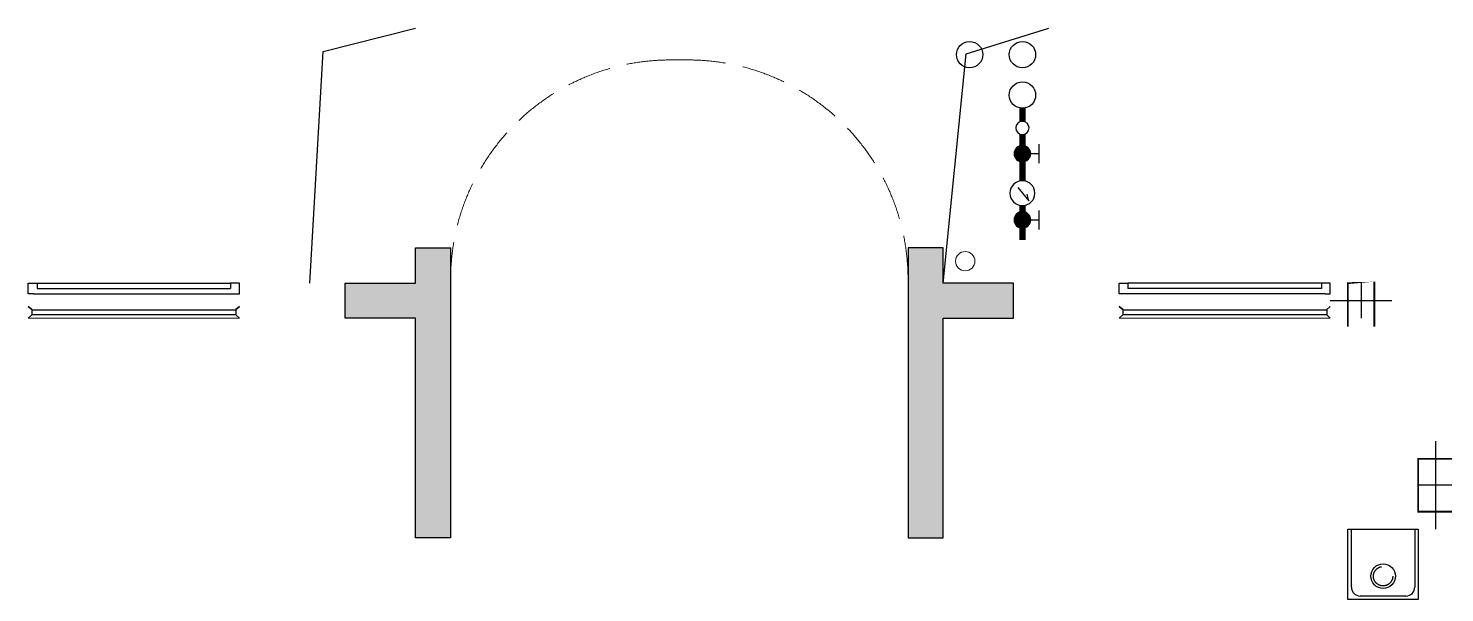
# Model space of a CAD drawing. Extents: x 2803505 to 5851001, y -1372902 to 24339.
# Drawn here: x 3433462 to 3441512, y -760297 to -757086 of the extents above; entities that cross this region are included whole.
import ezdxf

# ---------------------------------------------------------------- set-up
doc = ezdxf.new("R2010")
doc.units = 0
doc.header["$LTSCALE"] = 1000
doc.header["$MEASUREMENT"] = 0
doc.linetypes.add('__DASH', pattern=[0.35, 0.25, -0.1])
doc.linetypes.add('DASH', pattern=[0.35, 0.25, -0.1])
doc.layers.get('0').update_dxf_attribs({"linetype": 'CONTINUOUS'})
for name, color, linetype in [('!!电气', 1, 'CONTINUOUS'), ('3-栏杆1', 252, 'CONTINUOUS'), ('COLU', 7, 'CONTINUOUS'), ('S-砼墙填充', 251, 'CONTINUOUS'), ('VPIPE-消防', 1, 'TG_X'), ('VPIPE-给水', 3, 'TG_J'), ('VPIPE-雨水', 4, 'DASH'), ('机电标识类', 1, 'CONTINUOUS'), ('污水', 3, 'CONTINUOUS'), ('看线', 185, 'CONTINUOUS'), ('管', 193, 'CONTINUOUS'), ('给水', 4, 'CONTINUOUS'), ('铝合金', 144, 'CONTINUOUS')]:
    doc.layers.add(name, color=color, linetype=linetype)
for name, color, linetype, lineweight in [('STAIR', 252, 'CONTINUOUS', 20), ('VPIPE-废水', 31, 'TG_F', 18), ('平面-看线', 252, 'CONTINUOUS', 15)]:
    doc.layers.add(name, color=color, linetype=linetype, lineweight=lineweight)
doc.styles.add('TG_LINETYPE', font='SIMPLEX', dxfattribs={"width": 0.8, "height": 3, "bigfont": 'HZTXT'})
doc.linetypes.add('TG_F', pattern='A,2,-0.3,["F",TG_LINETYPE,S=0.1,R=0,X=-0.23,Y=-0.15],0', length=2.3)
doc.linetypes.add('TG_J', pattern='A,2,-0.22,["J",TG_LINETYPE,S=0.1,R=0,X=-0.18,Y=-0.15],0', length=2.22)
doc.linetypes.add('TG_X', pattern='A,4,-0.3,["X",TG_LINETYPE,S=0.1,R=0,X=-0.23,Y=-0.15],0', length=4.3)

# ---------------------------------------------------------------- blocks, each defined once
blk = doc.blocks.new('A$C2705576B')
at = {"layer": '给水'}
h = blk.add_hatch(color=252, dxfattribs=at)
edge = h.paths.add_edge_path()
edge.add_arc((417.4753939132206, -1741.187018943019), 47.17066666666666, 0, 360)
h = blk.add_hatch(color=252, dxfattribs=at)
edge = h.paths.add_edge_path()
edge.add_arc((794.6793657876551, -1741.187018943019), 47.17066666666666, 0, 360)
at = {"layer": '给水', "color": 252}
for p, q in [((363.1358234086074, -1645.378875686787), (471.8149644187652, -1645.378875686787)), ((417.4753939132206, -1741.187018943019), (417.4753939132206, -1645.378875686787)), ((740.3397952830419, -1645.378875686787), (849.0189362931997, -1645.378875686787)), ((794.6793657876551, -1741.187018943019), (794.6793657876551, -1645.378875686787)), ((525.2828902192414, -1704.277946659364), (564.0495230220258, -1714.966761028394)), ((601.1412538066506, -1768.080788225867), (525.283035626635, -1704.277946659364))]:
    blk.add_line(p, q, dxfattribs=at)
at = {"layer": '给水', "color": 252, "const_width": 35.378}
for points in [[(499.0671900771558, -1741.187018943019), (302.4753939132206, -1741.187018943019)], [(903.4753939132206, -1741.187018943019), (640.5791900772601, -1741.187018943019)], [(1052.830608317163, -1741.187018943019), (978.4711268208921, -1741.187018943019)]]:
    blk.add_lwpolyline(points, dxfattribs=at)
at = {"layer": '给水', "color": 252}
for centre, radius in [((569.823190077208, -1741.187018943019), 70.756), ((417.4753939132206, -1741.187018943019), 47.17066666666666), ((794.6793657876551, -1741.187018943019), 47.17066666666666), ((940.9753939132206, -1741.187018943019), 37.5)]:
    blk.add_circle(centre, radius, dxfattribs=at)
blk = doc.blocks.new('GDGDGDGRGD')
at = {"color": 252, "linetype": '__DASH', "ltscale": 0.1}
blk.add_wipeout([(428916.84760748764, 296115.3631000773), (428716.694160324, 296115.3630999893), (428716.6941600065, 295815.3630998155), (428916.8476071452, 295815.3630997849)], dxfattribs=at).dxf.layer = '污水'
at = {"layer": '机电标识类', "color": 252, "linetype": 'DASH', "ltscale": 400}
for p, q in [((428816.7708839058, 295715.3630940171), (428816.7708839058, 296215.3631000333)), ((428916.8476071691, 295965.3613519751), (428716.6941603196, 295965.3613519752))]:
    blk.add_line(p, q, dxfattribs=at)
at = {"layer": '污水', "color": 252, "linetype": '__DASH', "ltscale": 0.1, "const_width": 10}
blk.add_lwpolyline([(428916.8476071724, 296115.3630999706), (428716.6941603228, 296115.3630999707), (428716.6941603125, 295815.363099858), (428916.847607162, 295815.3630998579)], close=True, dxfattribs=at)
blk = doc.blocks.new('GDGDGRD')
at = {"layer": 'S-砼墙填充'}
h = blk.add_hatch(color=252, dxfattribs=at)
h.dxf.hatch_style = 1
h.paths.add_polyline_path([(431616.5562415686, 297415.3630930803), (431216.5562422522, 297415.3630930803), (431216.5562422522, 297615.3630930803), (431616.5562422522, 297615.3630930803), (431616.556241849, 297815.3646271446), (431816.5562415048, 297815.3646271446), (431816.5562412511, 296165.3630929611), (431616.5562415766, 296165.3630929611)])
h = blk.add_hatch(color=252, dxfattribs=at)
h.dxf.hatch_style = 1
h.paths.add_polyline_path([(434616.5562444357, 297415.3630930803), (435016.5562437521, 297415.3630930803), (435016.5562437521, 297615.3630930803), (434616.5562437521, 297615.3630930803), (434616.5562441554, 297815.3646271446), (434416.5562444995, 297815.3646271446), (434416.5562447533, 296165.3630929611), (434616.5562444278, 296165.3630929611)])
at = {"layer": 'COLU', "color": 252}
for points in [[(431616.5562415686, 297415.3630930803), (431216.5562422522, 297415.3630930803), (431216.5562422522, 297615.3630930803), (431616.5562422522, 297615.3630930803), (431616.556241849, 297815.3646271446), (431816.5562415048, 297815.3646271446), (431816.5562412511, 296165.3630929611), (431616.5562415766, 296165.3630929611), (431616.5562415686, 297415.3630930803)], [(434616.5562444357, 297415.3630930803), (435016.5562437521, 297415.3630930803), (435016.5562437521, 297615.3630930803), (434616.5562437521, 297615.3630930803), (434616.5562441554, 297815.3646271446), (434416.5562444995, 297815.3646271446), (434416.5562447533, 296165.3630929611), (434616.5562444278, 296165.3630929611), (434616.5562444357, 297415.3630930803)]]:
    blk.add_lwpolyline(points, close=True, dxfattribs=at)
blk = doc.blocks.new('A$C3EB2330C')
at = {"layer": '管', "color": 252}
for p, q in [((-0.0007213222561404109, 379.9995217677206), (329.9992786777439, 379.9995217677206)), ((379.9992786777439, 329.9995217677206), (379.9992786777439, 69.99952176772058)), ((329.9992786777439, 19.99952176772058), (-0.0007213222561404109, 19.99952176772058))]:
    blk.add_line(p, q, dxfattribs=at)
blk.add_lwpolyline([(399.9992786777439, 399.9995217677206), (399.9992786777439, -0.000478232279419899), (-0.0007213222561404109, -0.000478232279419899), (-0.0007213222561404109, 399.9995217677206)], close=True, dxfattribs=at)
for centre, start, end in [((329.9992786777439, 329.9995217677206), 0, 90), ((329.9992786777439, 69.99952176772058), 270, 360)]:
    blk.add_arc(centre, 50, start, end, dxfattribs=at)
blk.add_ellipse((267.4755955390865, 199.9995217677206), major_axis=(-49.49747468307308, -49.49747468307304), ratio=0.9999999999994058, start_param=-0.7853981633977454, end_param=5.49778714378184, dxfattribs=at)
blk = doc.blocks.new('A$C39FB4DEF')
at = {"linetype": '__DASH', "ltscale": 0.1}
blk.add_wipeout([(99.99999995594777, 100.07672358185337), (100.00000004396126, -100.07672358182077), (250.0000002177876, -100.0767238992848), (250.00000024837226, 100.07672323945005)], dxfattribs=at).dxf.layer = '污水'
at = {"layer": '机电标识类', "color": 250, "linetype": 'DASH', "ltscale": 400}
for p, q in [((175.0017480581882, 100.0767232633079), (175.0017480580718, -100.0767235861858)), ((350.0000060161692, 0), (0, 0))]:
    blk.add_line(p, q, dxfattribs=at)
at = {"layer": '污水', "linetype": '__DASH', "ltscale": 0.1, "const_width": 10}
blk.add_lwpolyline([(100.0000000626897, 100.0767232666258), (100.0000000625732, -100.0767235829262), (250.0000001752633, -100.076723593229), (250.0000001753797, 100.0767232562066)], close=True, dxfattribs=at)
blk = doc.blocks.new('A$C100F5A36')
at = {"layer": '3-栏杆1', "color": 252}
for p, q in [((20622.7355138557, -8033.270762843778), (20602.46688345866, -8015.483184529236)), ((20602.46688345866, -8015.483184529236), (20622.73551367549, -8033.270762685454)), ((20622.73551367549, -8033.270762685454), (20622.7355136727, -8062.553042543819)), ((20622.73551367549, -8033.336840161588), (21782.22170171747, -8033.307528073434)), ((21782.22170153726, -8033.270762801403), (21802.4903319343, -8015.48318448686)), ((21802.4903319343, -8015.48318448686), (21782.22170171747, -8033.270762643078)), ((21782.22170171747, -8033.270762643078), (21782.22170172026, -8062.553042501444)), ((26822.7100803284, -8033.270763067994), (26802.44144993136, -8015.483184753451)), ((26802.44144993136, -8015.483184753451), (26822.71008014819, -8033.270762909669)), ((26822.71008014819, -8033.270762909669), (26822.71008014539, -8062.553042768035)), ((26822.71008014819, -8033.336840385571), (27982.1962681897, -8033.307528297417)), ((27982.19626800995, -8033.270763025503), (28002.46489840653, -8015.48318471096)), ((28002.46489840653, -8015.48318471096), (27982.1962681897, -8033.270762867178)), ((27982.1962681897, -8033.270762867178), (27982.19626819249, -8062.553042725543)), ((20622.7355136727, -8062.553042543819), (20602.46690700855, -8082.399917579489)), ((20602.46690700855, -8082.399917579489), (20622.7355136727, -8062.553042543819)), ((21782.22170172026, -8062.589798127767), (20622.7355136727, -8062.619090351276)), ((21802.49030838441, -8082.399917537114), (21782.22170172026, -8062.553042501444)), ((26822.71008014539, -8062.553042768035), (26802.44147348125, -8082.399917803705)), ((26802.44147348125, -8082.399917803705), (26822.71008014539, -8062.553042768035)), ((27982.19626819249, -8062.589798351983), (26822.71008014539, -8062.619090575492)), ((28002.46487485711, -8082.399917761213), (27982.19626819249, -8062.553042725543))]:
    blk.add_line(p, q, dxfattribs=at)
at = {"layer": 'STAIR', "color": 252, "linetype": 'DASH'}
blk.add_lwpolyline([(23002.46589336172, -7862.399917879375, -0.4142135623699036), (24252.46589336172, -6612.399917892879), (24352.46589337382, -6612.399917892879, -0.4142135623699035), (25602.46589337382, -7862.399917879375)], format="xyb", dxfattribs=at)
at = {"layer": 'VPIPE-废水', "color": 252}
blk.add_circle((25927.46488197241, -7757.400528808124), 55, dxfattribs=at)
at = {"layer": 'VPIPE-消防', "color": 252, "linetype": 'Continuous'}
blk.add_circle((25952.46453519259, -6582.399656666443), 75, dxfattribs=at)
at = {"layer": 'VPIPE-给水', "color": 252, "linetype": 'Continuous'}
for centre in [(26252.46488132048, -6582.397365430836), (26252.46488132048, -6812.397365430836)]:
    blk.add_circle(centre, 75, dxfattribs=at)
at = {"layer": 'VPIPE-雨水', "color": 252}
blk.add_circle((28302.46589254122, -9549.87624462787), 55, dxfattribs=at)
at = {"layer": '平面-看线', "color": 252}
for p, q in [((21802.46690699598, -8082.399917355506), (20602.46690700855, -8082.399917579489)), ((26802.46487499168, -8082.399917656323), (28002.46487497864, -8082.399917880539))]:
    blk.add_line(p, q, dxfattribs=at)
at = {"layer": '看线', "color": 252, "ltscale": 0.5}
for points in [[(22202.46690626722, -7882.399917659466), (22277.38718830701, -6565.263011003612), (22802.46589110466, -6432.399917742936)], [(25802.44343205914, -7882.399917923147), (25933.38718830701, -6578.263011003612), (26402.46488197241, -6432.399917574832)]]:
    blk.add_lwpolyline(points, dxfattribs=at)
at = {"layer": '铝合金', "color": 252}
for points in [[(20632.45088343509, -7942.417099890998), (20602.45088449772, -7942.409116410417), (20602.46685390733, -7882.399917579489), (20652.46685213689, -7882.413223380689), (20652.45886865631, -7912.413222318282)], [(20602.45887042675, -7912.399916517315), (20602.46685390733, -7882.399917579489), (20652.46685213689, -7882.413223380689), (20652.46419097669, -7892.413223026553), (20652.46419097669, -7892.413223026553), (20652.45886620786, -7912.422423273092)], [(20652.46684968844, -7882.422424335498), (21752.46685321629, -7882.395812795963)], [(21772.45088554733, -7942.401132992352), (21802.45088448469, -7942.409116473049), (21802.46685389476, -7882.399917642237), (21752.4668556652, -7882.386611841153), (21752.45887218416, -7912.386610778864)], [(21802.45887041371, -7912.399916579947), (21802.46685389476, -7882.399917642237), (21752.4668556652, -7882.386611841153), (21752.46419450501, -7892.386611487018), (21752.46419450501, -7892.386611487018), (21752.45886973571, -7912.395811733673)], [(26832.48089644033, -7942.401132992352), (26802.48089750251, -7942.409116473049), (26802.4649280929, -7882.399917642237), (26852.46492632246, -7882.386611841153), (26852.47290980304, -7912.386610778864)], [(26802.47291157348, -7912.399916579947), (26802.4649280929, -7882.399917642237), (26852.46492632246, -7882.386611841153), (26852.46758748265, -7892.386611487018), (26852.46758748265, -7892.386611487018), (26852.47291225148, -7912.395811733673)], [(27952.46493229922, -7882.422424335498), (26852.4649287709, -7882.395812795963)], [(27972.48089855211, -7942.417099890998), (28002.48089748994, -7942.409116410417), (28002.46492807986, -7882.399917579489), (27952.46492985031, -7882.413223380689), (27952.47291333135, -7912.413222318282)], [(28002.47291156091, -7912.399916517315), (28002.46492807986, -7882.399917579489), (27952.46492985031, -7882.413223380689), (27952.46759101097, -7892.413223026553), (27952.46759101097, -7892.413223026553), (27952.4729157798, -7912.422423273092)], [(20632.45071534812, -7942.417099845363), (21772.45088554733, -7942.401132992352)], [(20652.45886620786, -7912.422423273092), (21752.45886973571, -7912.395811733673)], [(27972.48106663907, -7942.417099845363), (26832.48089644033, -7942.401132992352)], [(27952.4729157798, -7912.422423273092), (26852.47291225148, -7912.395811733673)]]:
    blk.add_lwpolyline(points, dxfattribs=at)
at = {"color": 252}
blk.add_blockref('GDGDGDGRGD', (-400214.2282677591, -304997.7630252161), dxfattribs=at)
at = {"layer": '污水', "color": 252, "xscale": -1, "rotation": 269.999999999891}
blk.add_blockref('A$C2705576B', (27993.65190026117, -7940.227973751258), dxfattribs=at)
at = {"color": 252}
blk.add_blockref('GDGDGRD', (-408814.112811693, -305497.7630110036), dxfattribs=at)
at = {"layer": '管', "color": 252, "rotation": 270}
blk.add_blockref('A$C3EB2330C', (28102.4663707735, -9282.400649088668), dxfattribs=at)
at = {"color": 252}
blk.add_blockref('A$C39FB4DEF', (28002.46487497212, -7982.399917579489), dxfattribs=at)

msp = doc.modelspace()

# ---------------------------------------------------------------- block references
at = {"layer": '!!电气'}
msp.add_blockref('A$C100F5A36', (3412859.66086701, -750653.5751154518), dxfattribs=at)

doc.saveas('drawing.dxf')
